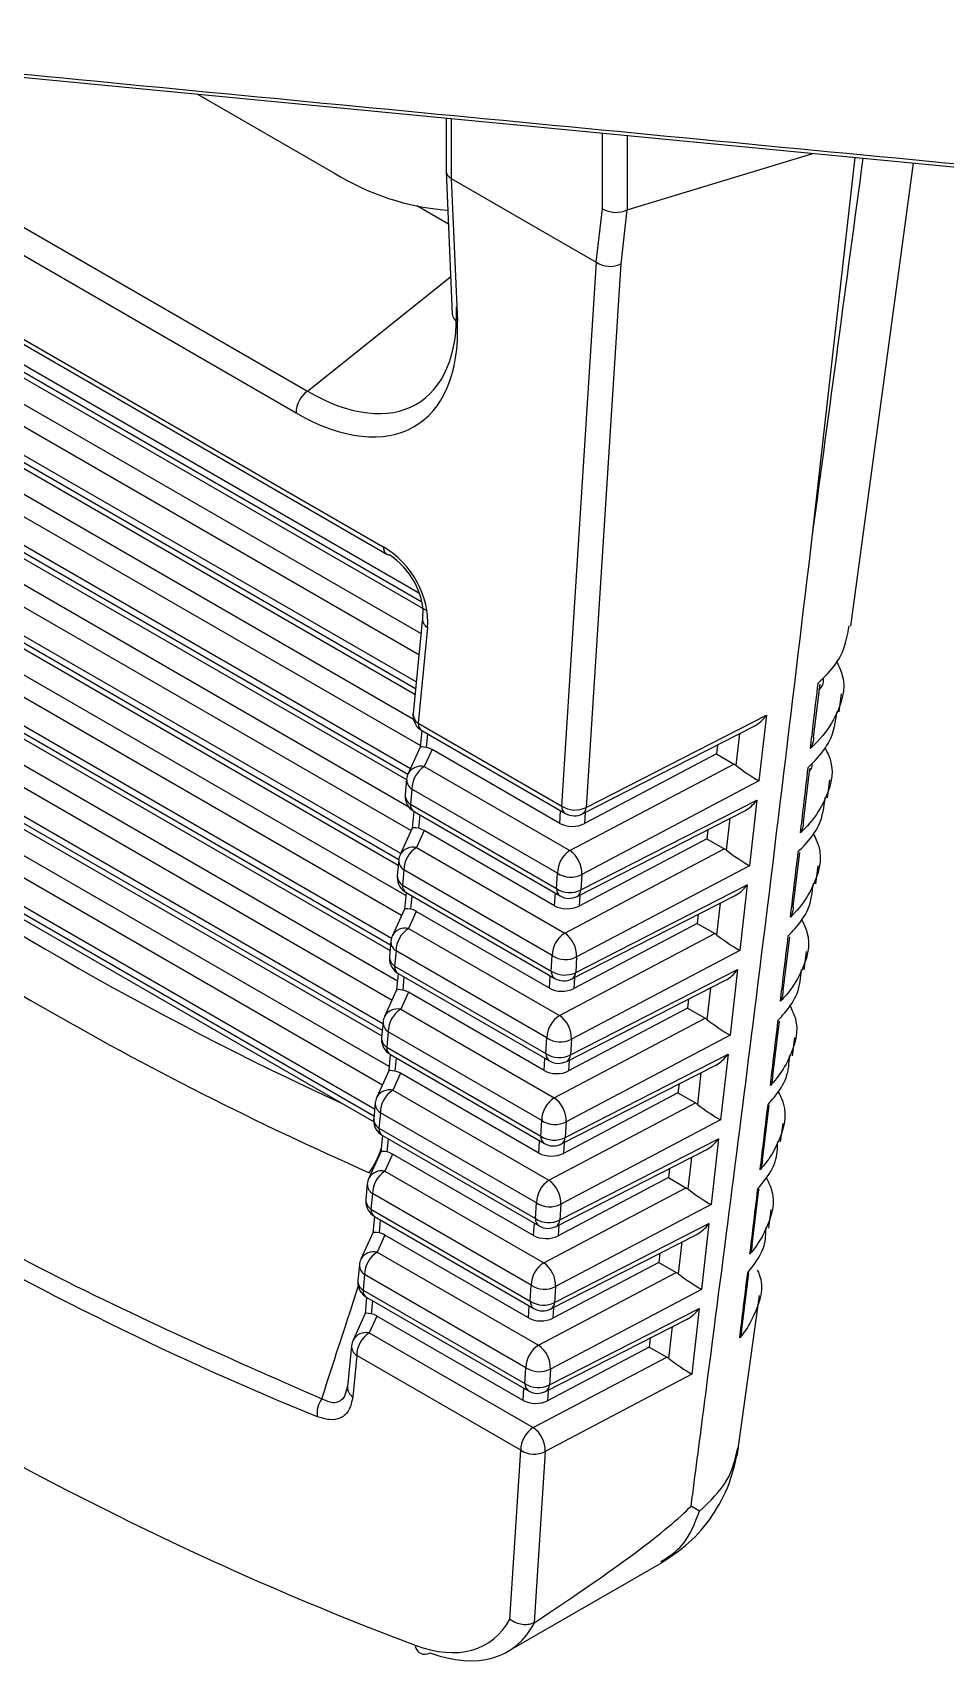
# Model space of a CAD drawing. Extents: x 17.3 to 113.1, y 4.8 to 84.5.
# Drawn here: x 80.993 to 81.504, y 61.921 to 62.84 of the extents above; entities that cross this region are included whole.
import ezdxf

# ---------------------------------------------------------------- set-up
doc = ezdxf.new("R2010")
doc.units = 0
doc.header["$MEASUREMENT"] = 0
doc.layers.add('OBJECT', color=7, linetype='CONTINUOUS')

msp = doc.modelspace()

# ---------------------------------------------------------------- linework, layer by layer
at = {"layer": 'OBJECT'}
for p, q in [((80.74459, 62.83828), (81.60617, 62.75517)), ((81.14017, 62.62655), (80.77919, 62.83494)), ((80.81248, 62.83173), (81.14662, 62.63884)), ((80.71591, 62.82172), (81.19114, 62.54738)), ((80.71848, 62.82321), (81.18908, 62.55153)), ((81.08501, 62.80544), (81.16145, 62.76131)), ((81.20944, 62.52528), (80.74905, 62.79106)), ((81.22433, 62.792), (81.22433, 62.7622)), ((81.22726, 62.79172), (81.22726, 62.75804)), ((80.74946, 62.78695), (81.21073, 62.52067)), ((80.75377, 62.78108), (81.21363, 62.51561)), ((81.31196, 62.74113), (81.31196, 62.78355)), ((81.32591, 62.7822), (81.32591, 62.74051)), ((81.32591, 62.74051), (81.43006, 62.77215)), ((81.42984, 62.55848), (81.45379, 62.76987)), ((81.45125, 62.50709), (81.48647, 62.76671)), ((81.22434, 62.76205), (81.22778, 62.6819)), ((81.22726, 62.75804), (81.30856, 62.71111)), ((81.22726, 62.75804), (81.22726, 62.75804)), ((81.22726, 62.75804), (81.23071, 62.67783)), ((80.76695, 62.74636), (81.20903, 62.49115)), ((81.20753, 62.47576), (80.75443, 62.73733)), ((81.21017, 62.50292), (80.80595, 62.73627)), ((81.22561, 62.7325), (81.20798, 62.74267)), ((81.30856, 62.71111), (81.31196, 62.74113)), ((81.32572, 62.74043), (81.32229, 62.71014)), ((80.75484, 62.73322), (81.20717, 62.4721)), ((80.75916, 62.72735), (81.20686, 62.46889)), ((81.28918, 62.40612), (81.3086, 62.71108)), ((81.32229, 62.71014), (81.30288, 62.40537)), ((81.14662, 62.63884), (81.22688, 62.70294)), ((80.77233, 62.69262), (81.20989, 62.44003)), ((81.2043, 62.427), (80.75982, 62.68359)), ((81.20606, 62.45467), (80.81133, 62.68253)), ((80.76023, 62.67949), (81.20291, 62.42393)), ((80.76454, 62.67361), (81.2022, 62.42096)), ((80.77772, 62.63889), (81.20477, 62.39236)), ((81.19891, 62.37948), (80.7652, 62.62986)), ((80.76561, 62.62575), (81.19786, 62.37622)), ((81.20341, 62.40557), (80.81672, 62.6288)), ((80.76992, 62.61988), (81.19754, 62.37302)), ((80.7831, 62.58516), (81.19938, 62.34484)), ((81.19366, 62.33189), (80.77058, 62.57613)), ((80.77099, 62.57202), (81.19319, 62.32829)), ((81.20171, 62.35592), (80.8221, 62.57507)), ((80.7753, 62.56615), (81.19288, 62.32509)), ((80.78848, 62.53143), (81.194, 62.29732)), ((81.18889, 62.28402), (80.77596, 62.52239)), ((80.77638, 62.51829), (81.18853, 62.28036)), ((81.19705, 62.30799), (80.82748, 62.52134)), ((80.78069, 62.51242), (81.18822, 62.27715)), ((81.21102, 62.51167), (81.20581, 62.45805)), ((81.21391, 62.5062), (81.2087, 62.45258)), ((80.79386, 62.47769), (81.18862, 62.24981)), ((81.43039, 62.44473), (81.43401, 62.47451)), ((81.44471, 62.45887), (81.44609, 62.46905)), ((81.18423, 62.23608), (80.78135, 62.46866)), ((80.78176, 62.46455), (81.18387, 62.23242)), ((81.19239, 62.26005), (80.83286, 62.4676)), ((80.78607, 62.45868), (81.18371, 62.22913)), ((81.2087, 62.45258), (81.28918, 62.40612)), ((81.30079, 62.40172), (81.39715, 62.45095)), ((81.30288, 62.40537), (81.40397, 62.45702)), ((81.40397, 62.45702), (81.39979, 62.42017)), ((81.21071, 62.44845), (81.2098, 62.4391)), ((81.21076, 62.44842), (81.29124, 62.40196)), ((81.21395, 62.44658), (81.21321, 62.43902)), ((81.38693, 62.42882), (81.38896, 62.44677)), ((81.20981, 62.43912), (81.20307, 62.42429)), ((81.21643, 62.43779), (81.21211, 62.42829)), ((81.28812, 62.39641), (81.21643, 62.43779)), ((81.3759, 62.43532), (81.30185, 62.39624)), ((81.37647, 62.44038), (81.3759, 62.43532)), ((81.3759, 62.43532), (81.38571, 62.42965)), ((81.21211, 62.42829), (81.29378, 62.38113)), ((81.29378, 62.38113), (81.38571, 62.42965)), ((81.4247, 62.39726), (81.42836, 62.42723)), ((81.20222, 62.42112), (81.20139, 62.41263)), ((81.20511, 62.41565), (81.20428, 62.40715)), ((81.28678, 62.3685), (81.20511, 62.41565)), ((81.39979, 62.42017), (81.30048, 62.36775)), ((81.43817, 62.41064), (81.43955, 62.42086)), ((81.20428, 62.40715), (81.28623, 62.35984)), ((81.29993, 62.3591), (81.39859, 62.4095)), ((81.39859, 62.4095), (81.39441, 62.37265)), ((81.20629, 62.40303), (81.20539, 62.39372)), ((81.20634, 62.403), (81.28829, 62.35569)), ((81.20953, 62.40116), (81.2088, 62.39364)), ((81.28812, 62.39641), (81.28857, 62.40351)), ((81.29784, 62.35544), (81.39177, 62.40343)), ((81.30225, 62.40246), (81.30185, 62.39624)), ((81.38155, 62.38131), (81.38358, 62.39925)), ((81.20539, 62.39374), (81.19865, 62.37891)), ((81.21202, 62.39241), (81.2077, 62.3829)), ((81.28517, 62.35018), (81.21202, 62.39241)), ((81.37051, 62.3878), (81.29891, 62.35001)), ((81.37109, 62.39286), (81.37051, 62.3878)), ((81.37051, 62.3878), (81.38032, 62.38214)), ((81.2077, 62.3829), (81.29084, 62.3349)), ((81.29084, 62.3349), (81.38032, 62.38214)), ((81.41899, 62.34982), (81.4227, 62.37998)), ((81.1978, 62.37574), (81.19697, 62.3672)), ((81.2007, 62.37027), (81.19987, 62.36173)), ((81.28384, 62.32227), (81.2007, 62.37027)), ((81.28623, 62.35984), (81.28678, 62.3685)), ((81.39441, 62.37265), (81.29754, 62.32152)), ((81.30048, 62.36775), (81.29993, 62.3591)), ((81.43163, 62.36242), (81.43302, 62.37267)), ((81.19987, 62.36173), (81.28329, 62.31357)), ((81.29699, 62.31282), (81.3932, 62.36198)), ((81.3932, 62.36198), (81.38903, 62.32513)), ((81.20187, 62.3576), (81.20097, 62.34834)), ((81.20193, 62.35757), (81.28535, 62.30942)), ((81.20512, 62.35573), (81.20439, 62.34825)), ((81.28517, 62.35018), (81.28562, 62.35723)), ((81.2949, 62.30917), (81.38638, 62.35591)), ((81.2993, 62.35619), (81.29891, 62.35001)), ((81.37617, 62.33379), (81.3782, 62.35173)), ((81.20098, 62.34835), (81.19424, 62.33353)), ((81.2076, 62.34703), (81.20328, 62.33752)), ((81.28223, 62.30395), (81.2076, 62.34703)), ((81.36513, 62.34028), (81.29596, 62.30377)), ((81.3657, 62.34535), (81.36513, 62.34028)), ((81.36513, 62.34028), (81.37494, 62.33462)), ((81.20328, 62.33752), (81.2879, 62.28867)), ((81.2879, 62.28867), (81.37494, 62.33462)), ((81.41326, 62.30239), (81.417, 62.33274)), ((81.19339, 62.33036), (81.19256, 62.32178)), ((81.19628, 62.32488), (81.19545, 62.3163)), ((81.2809, 62.27604), (81.19628, 62.32488)), ((81.28329, 62.31357), (81.28384, 62.32227)), ((81.38903, 62.32513), (81.2946, 62.27529)), ((81.42508, 62.3142), (81.42648, 62.32448)), ((81.19545, 62.3163), (81.28034, 62.2673)), ((81.29404, 62.26655), (81.38782, 62.31446)), ((81.29754, 62.32152), (81.29699, 62.31282)), ((81.38782, 62.31446), (81.38365, 62.27762)), ((81.19746, 62.31218), (81.19656, 62.30295)), ((81.19751, 62.31215), (81.2824, 62.26314)), ((81.2007, 62.31031), (81.19998, 62.30287)), ((81.28223, 62.30395), (81.28267, 62.31096)), ((81.29195, 62.2629), (81.381, 62.3084)), ((81.29636, 62.30992), (81.29596, 62.30377)), ((81.37078, 62.28627), (81.37282, 62.30421)), ((81.19657, 62.30297), (81.18983, 62.28814)), ((81.20319, 62.30164), (81.19887, 62.29213)), ((81.27928, 62.25771), (81.20319, 62.30164)), ((81.36032, 62.29783), (81.35975, 62.29276)), ((81.19887, 62.29213), (81.28495, 62.24244)), ((81.28495, 62.24244), (81.36956, 62.2871)), ((81.35975, 62.29276), (81.29302, 62.25754)), ((81.35975, 62.29276), (81.36956, 62.2871)), ((81.40749, 62.25497), (81.41129, 62.28551)), ((81.18898, 62.28497), (81.18814, 62.27635)), ((81.19187, 62.2795), (81.19103, 62.27088)), ((81.27795, 62.22981), (81.19187, 62.2795)), ((81.28034, 62.2673), (81.2809, 62.27604)), ((81.38365, 62.27762), (81.29165, 62.22906)), ((81.41854, 62.26598), (81.41994, 62.27628)), ((81.19103, 62.27088), (81.27739, 62.22102)), ((81.19304, 62.26675), (81.19215, 62.25757)), ((81.29109, 62.22028), (81.38244, 62.26694)), ((81.2946, 62.27529), (81.29404, 62.26655)), ((81.38244, 62.26694), (81.37826, 62.2301)), ((81.19216, 62.25759), (81.18542, 62.24276)), ((81.19309, 62.26672), (81.27945, 62.21687)), ((81.19628, 62.26488), (81.19556, 62.25749)), ((81.27928, 62.25771), (81.27973, 62.26468)), ((81.289, 62.21662), (81.37562, 62.26088)), ((81.29341, 62.26364), (81.29302, 62.25754)), ((81.19878, 62.25626), (81.19446, 62.24675)), ((81.27634, 62.21148), (81.19878, 62.25626)), ((81.35494, 62.25031), (81.35436, 62.24525)), ((81.3654, 62.23875), (81.36743, 62.2567)), ((81.18457, 62.23959), (81.18372, 62.23093)), ((81.19446, 62.24675), (81.28201, 62.19621)), ((81.28201, 62.19621), (81.36417, 62.23958)), ((81.35436, 62.24525), (81.29008, 62.21131)), ((81.35436, 62.24525), (81.36417, 62.23958)), ((81.18746, 62.23412), (81.18662, 62.22545)), ((81.27501, 62.18357), (81.18746, 62.23412)), ((81.37826, 62.2301), (81.28871, 62.18283)), ((81.4017, 62.20757), (81.40554, 62.23831)), ((81.18662, 62.22545), (81.27444, 62.17475)), ((81.18862, 62.22133), (81.18774, 62.21219)), ((81.18868, 62.2213), (81.27651, 62.17059)), ((81.27739, 62.22102), (81.27795, 62.22981)), ((81.29165, 62.22906), (81.29109, 62.22028)), ((81.41194, 62.21773), (81.41337, 62.22807)), ((81.18774, 62.2122), (81.181, 62.19738)), ((81.19187, 62.21946), (81.19115, 62.2121)), ((81.27634, 62.21148), (81.27678, 62.21841)), ((81.28606, 62.17035), (81.37024, 62.21336)), ((81.28814, 62.174), (81.37705, 62.21943)), ((81.29046, 62.21737), (81.29008, 62.21131)), ((81.37705, 62.21943), (81.37288, 62.18258)), ((81.19437, 62.21087), (81.19004, 62.20137)), ((81.27339, 62.16525), (81.19437, 62.21087)), ((81.34955, 62.20279), (81.34898, 62.19773)), ((81.36002, 62.19123), (81.36205, 62.20918)), ((81.18015, 62.19421), (81.17931, 62.1855)), ((81.19004, 62.20137), (81.27906, 62.14998)), ((81.34898, 62.19773), (81.28713, 62.16508)), ((81.34898, 62.19773), (81.35879, 62.19206)), ((81.18305, 62.18873), (81.1822, 62.18003)), ((81.27206, 62.13734), (81.18305, 62.18873)), ((81.27906, 62.14998), (81.35879, 62.19206)), ((81.39588, 62.16018), (81.39977, 62.19112)), ((81.1822, 62.18003), (81.2715, 62.12848)), ((81.18421, 62.1759), (81.18332, 62.1668)), ((81.18426, 62.17587), (81.27356, 62.12432)), ((81.27444, 62.17475), (81.27501, 62.18357)), ((81.37288, 62.18258), (81.28576, 62.1366)), ((81.28871, 62.18283), (81.28814, 62.174)), ((81.40526, 62.16944), (81.4067, 62.1798)), ((81.18333, 62.16682), (81.17659, 62.15199)), ((81.18745, 62.17403), (81.18674, 62.16672)), ((81.27339, 62.16525), (81.27383, 62.17214)), ((81.28311, 62.12408), (81.36485, 62.16584)), ((81.2852, 62.12773), (81.37167, 62.17191)), ((81.28751, 62.1711), (81.28713, 62.16508)), ((81.37167, 62.17191), (81.3675, 62.13506)), ((81.18995, 62.16549), (81.18563, 62.15598)), ((81.27045, 62.11902), (81.18995, 62.16549)), ((81.35463, 62.14371), (81.35667, 62.16166)), ((81.17574, 62.14882), (81.17489, 62.14008)), ((81.18563, 62.15598), (81.27612, 62.10375)), ((81.3436, 62.15021), (81.28419, 62.11885)), ((81.34417, 62.15527), (81.3436, 62.15021)), ((81.3436, 62.15021), (81.35341, 62.14455)), ((81.17863, 62.14335), (81.17778, 62.1346)), ((81.26912, 62.09111), (81.17863, 62.14335)), ((81.27612, 62.10375), (81.35341, 62.14455)), ((81.39022, 62.11253), (81.3941, 62.14395)), ((81.17778, 62.1346), (81.26855, 62.0822)), ((81.17979, 62.13048), (81.17891, 62.12142)), ((81.17984, 62.13045), (81.27061, 62.07805)), ((81.2715, 62.12848), (81.27206, 62.13734)), ((81.3675, 62.13506), (81.28282, 62.09037)), ((81.28576, 62.1366), (81.2852, 62.12773)), ((81.38755, 62.04143), (81.40002, 62.13153)), ((81.17892, 62.12144), (81.17218, 62.10661)), ((81.18554, 62.12011), (81.18122, 62.1106)), ((81.18303, 62.12861), (81.18233, 62.12133)), ((81.26751, 62.07279), (81.18554, 62.12011)), ((81.27045, 62.11902), (81.27089, 62.12586)), ((81.28225, 62.08145), (81.36629, 62.12439)), ((81.28457, 62.12482), (81.28419, 62.11885)), ((81.36629, 62.12439), (81.36211, 62.08754)), ((81.18122, 62.1106), (81.27317, 62.05752)), ((81.28016, 62.0778), (81.35947, 62.11832)), ((81.34925, 62.0962), (81.35128, 62.11414)), ((81.17133, 62.10344), (81.16908, 62.0803)), ((81.33821, 62.10269), (81.28124, 62.07262)), ((81.33879, 62.10776), (81.33821, 62.10269)), ((81.33821, 62.10269), (81.34803, 62.09703)), ((81.17422, 62.09796), (81.17197, 62.07482)), ((81.26617, 62.04488), (81.17422, 62.09796)), ((81.27317, 62.05752), (81.34803, 62.09703)), ((81.26855, 62.0822), (81.26912, 62.09111)), ((81.36211, 62.08754), (81.27987, 62.04413)), ((81.28282, 62.09037), (81.28225, 62.08145)), ((81.16846, 62.07822), (81.16889, 62.07978)), ((81.26751, 62.07279), (81.26794, 62.07959)), ((81.28162, 62.07855), (81.28124, 62.07262)), ((81.26014, 61.95015), (81.26617, 62.04488)), ((81.27987, 62.04413), (81.27376, 61.94814)), ((81.36651, 62.01073), (81.36174, 62.01354)), ((81.25881, 61.9319), (81.34548, 61.98193)), ((81.27376, 61.94814), (81.27403, 61.9483))]:
    msp.add_line(p, q, dxfattribs=at)
at = {"layer": 'OBJECT', "flags": 128}
msp.add_lwpolyline([(81.21136, 62.51303), (81.21109, 62.51216), (81.21102, 62.51167)], dxfattribs=at)
at = {"layer": 'OBJECT'}
for centre, radius, start, end in [((81.23599, 62.88015), 0.14028, 237.90519, 265.61833), ((81.23278, 62.68241), 0.00503, 185.75143, 245.64121), ((81.15555, 62.62632), 0.01538, 125.50081, 179.13718), ((81.19391, 62.55134), 0.00483, 177.73506, 235.05553), ((81.19289, 62.55045), 0.00353, 240.33154, 265.38507), ((81.21735, 62.51151), 0.00633, 178.59014, 237.10114), ((81.21576, 62.45708), 0.01, 174.44667, 180), ((81.21576, 62.45708), 0.01, 180, 240.00269), ((81.21214, 62.4579), 0.00634, 178.59629, 237.09084), ((81.2135, 62.45237), 0.0048, 177.5305, 235.26535), ((81.21217, 62.42016), 0.01, 155.55368, 174.44667), ((81.21029, 62.42016), 0.00832, 77.39604, 150.23774), ((81.22036, 62.41546), 0.01525, 122.7507, 179.28382), ((81.95132, 63.95316), 1.88513, 234.63703, 245.36835), ((81.20855, 62.42097), 0.00634, 178.59084, 237.09408), ((81.951, 63.94705), 1.90866, 233.78912, 246.21626), ((81.21134, 62.41166), 0.01, 174.44667, 180), ((81.21134, 62.41166), 0.01, 180, 240.00269), ((81.20772, 62.41247), 0.00634, 178.59197, 237.09296), ((81.20908, 62.40695), 0.0048, 177.53269, 235.26611), ((81.29667, 62.41749), 0.01361, 236.62328, 297.13713), ((81.29398, 62.40591), 0.0048, 177.5305, 235.26535), ((81.29847, 62.40547), 0.00441, 301.75261, 358.69742), ((81.29624, 62.41062), 0.01, 240.00269, 297.06329), ((81.20776, 62.37477), 0.01, 155.55368, 174.44667), ((81.20588, 62.37478), 0.00832, 77.3863, 150.24747), ((81.21594, 62.37008), 0.01525, 122.74769, 179.28499), ((81.30203, 62.36831), 0.01525, 122.7507, 179.28382), ((81.28456, 62.36815), 0.01593, 358.57368, 54.61708), ((81.20414, 62.37558), 0.00633, 178.5847, 237.10436), ((81.29427, 62.37986), 0.01361, 236.61865, 297.14231), ((81.20693, 62.36623), 0.01, 174.44667, 180), ((81.20693, 62.36623), 0.01, 180, 240.00269), ((81.20331, 62.36705), 0.00633, 178.58831, 237.10297), ((81.20466, 62.36152), 0.0048, 177.53231, 235.25828), ((81.29372, 62.37121), 0.01361, 236.62187, 297.14308), ((81.29103, 62.35964), 0.0048, 177.53269, 235.26611), ((81.29552, 62.3592), 0.00441, 301.76403, 358.69249), ((81.29329, 62.36435), 0.01, 240.00269, 297.06329), ((81.20334, 62.32939), 0.01, 155.55368, 174.44667), ((81.20147, 62.3294), 0.00832, 77.39643, 150.23734), ((81.21153, 62.32469), 0.01525, 122.7507, 179.28382), ((81.29909, 62.32208), 0.01525, 122.74769, 179.28499), ((81.28162, 62.32192), 0.01593, 358.57358, 54.61883), ((81.19973, 62.3302), 0.00634, 178.5925, 237.09242), ((81.29133, 62.33363), 0.01361, 236.61865, 297.14231), ((81.20251, 62.32081), 0.01, 174.44667, 180), ((81.20251, 62.32081), 0.01, 180, 240.00269), ((81.19889, 62.32162), 0.00634, 178.59309, 237.09405), ((81.20025, 62.31609), 0.0048, 177.52526, 235.27059), ((81.28809, 62.31336), 0.0048, 177.53231, 235.25828), ((81.29078, 62.32494), 0.01361, 236.61745, 297.14296), ((81.29257, 62.31292), 0.00441, 301.76775, 358.68795), ((81.29035, 62.31808), 0.01, 240.00269, 297.06329), ((81.19893, 62.28401), 0.01, 155.55368, 174.44667), ((81.19705, 62.28401), 0.00832, 77.39604, 150.23774), ((81.20712, 62.27931), 0.01525, 122.7507, 179.28382), ((81.29615, 62.27585), 0.01525, 122.7507, 179.28382), ((81.27867, 62.27569), 0.01593, 358.57464, 54.61776), ((81.19809, 62.27538), 0.01, 174.44667, 180), ((81.19447, 62.2762), 0.00634, 178.59611, 237.09103), ((81.19531, 62.28482), 0.00634, 178.59084, 237.09408), ((81.28838, 62.2874), 0.01361, 236.62187, 297.14308), ((81.19809, 62.27538), 0.01, 180, 240.00269), ((81.19583, 62.27067), 0.0048, 177.53493, 235.26092), ((81.28514, 62.26709), 0.0048, 177.52526, 235.27059), ((81.28783, 62.27866), 0.01361, 236.61745, 297.14296), ((81.2874, 62.2718), 0.01, 240.00269, 297.06329), ((81.28963, 62.26665), 0.00441, 301.76965, 358.68605), ((81.1909, 62.23943), 0.00633, 178.58245, 237.10913), ((81.19452, 62.23862), 0.01, 155.55368, 174.44667), ((81.19264, 62.23863), 0.00832, 77.39295, 150.24054), ((81.20271, 62.23392), 0.01525, 122.74784, 179.28533), ((81.2932, 62.22961), 0.01525, 122.7507, 179.28382), ((81.27573, 62.22945), 0.01593, 358.57566, 54.61498), ((81.19368, 62.22996), 0.01, 174.44667, 180), ((81.19006, 62.23077), 0.00634, 178.59558, 237.09156), ((81.19368, 62.22996), 0.01, 180, 240.00269), ((81.19141, 62.22524), 0.0048, 177.5305, 235.26535), ((81.28488, 62.23239), 0.01361, 236.62385, 297.13711), ((81.28219, 62.22082), 0.0048, 177.53493, 235.26092), ((81.28544, 62.24117), 0.01361, 236.61849, 297.14258), ((81.14412, 62.22722), 0.04577, 324.25438, 343.05492), ((81.28445, 62.22553), 0.01, 240.00269, 297.06329), ((81.28668, 62.22038), 0.00441, 301.76943, 358.68463), ((81.19011, 62.19324), 0.01, 155.55368, 174.44667), ((81.18649, 62.19405), 0.00634, 178.592, 237.09514), ((81.18823, 62.19324), 0.00832, 77.39643, 150.23734), ((81.1983, 62.18854), 0.01525, 122.75009, 179.28492), ((81.29026, 62.18338), 0.01525, 122.74784, 179.28533), ((81.27278, 62.18322), 0.01593, 358.57345, 54.61883), ((81.18926, 62.18453), 0.01, 174.44667, 180), ((81.18926, 62.18453), 0.01, 180, 240.00269), ((81.18564, 62.18534), 0.00633, 178.58813, 237.10315), ((81.187, 62.17982), 0.0048, 177.5345, 235.25904), ((81.2825, 62.19494), 0.01361, 236.61408, 297.14644), ((81.28193, 62.18612), 0.01361, 236.62067, 297.14373), ((81.27924, 62.17454), 0.0048, 177.5305, 235.26535), ((81.28151, 62.17926), 0.01, 240.00269, 297.06329), ((81.28373, 62.1741), 0.00441, 301.75977, 358.69593), ((81.18569, 62.14786), 0.01, 155.55368, 174.44667), ((81.18207, 62.14867), 0.00634, 178.59034, 237.0968), ((81.18382, 62.14786), 0.00832, 77.39915, 150.23462), ((81.19388, 62.14316), 0.01525, 122.75009, 179.28492), ((81.28731, 62.13715), 0.01525, 122.75009, 179.28492), ((81.26984, 62.13699), 0.01593, 358.57295, 54.61768), ((81.18484, 62.13911), 0.01, 174.44667, 180), ((81.18484, 62.13911), 0.01, 180, 240.00269), ((81.18122, 62.13992), 0.00634, 178.59445, 237.09269), ((81.18258, 62.13439), 0.0048, 177.52762, 235.26823), ((81.27955, 62.14871), 0.01361, 236.6232, 297.13732), ((81.2763, 62.12827), 0.0048, 177.5345, 235.25904), ((81.27899, 62.13984), 0.01361, 236.61785, 297.14322), ((81.27856, 62.13298), 0.01, 240.00269, 297.06329), ((81.28078, 62.12783), 0.00441, 301.77115, 358.68537), ((81.1794, 62.10248), 0.00832, 77.3932, 150.2403), ((81.18947, 62.09777), 0.01525, 122.74782, 179.28719), ((81.17742, 62.10316), 0.0061, 177.35361, 238.33353), ((81.18128, 62.10247), 0.01, 155.55368, 174.44667), ((81.28437, 62.09092), 0.01525, 122.75009, 179.28492), ((81.26689, 62.09076), 0.01593, 358.57566, 54.61498), ((81.27661, 62.10248), 0.01361, 236.61741, 297.14312), ((81.17517, 62.08001), 0.0061, 177.3542, 238.33294), ((81.27604, 62.09357), 0.01361, 236.61729, 297.14323), ((81.27335, 62.08199), 0.0048, 177.52762, 235.26823), ((81.27561, 62.08671), 0.01, 240.00269, 297.06329), ((81.27784, 62.08156), 0.00441, 301.76782, 358.68869), ((81.16582, 62.06554), 0.01388, 143.83023, 187.53383), ((81.28142, 62.04469), 0.01525, 122.74782, 179.28719), ((81.26395, 62.04453), 0.01593, 358.57345, 54.61883), ((81.27366, 62.05625), 0.01361, 236.62078, 297.14374), ((81.21238, 61.93584), 0.00543, 183.41617, 302.44579)]:
    msp.add_arc(centre, radius, start, end, dxfattribs=at)
for centre, major_axis, ratio, start_param, end_param in [((80.34537, 65.01752), (1.75663, 14.63831), 0.094069, 4.554901, 4.5695), ((81.23433, 62.76234), (0.01, 0.00021), 0.593676, 3.128848, 3.914246), ((81.31903, 62.74521), (0.00999, -0.00056), 0.611383, 3.961496, 5.479933), ((81.31903, 62.67812), (0.00722, 0.06242), 0.110772, 0.048143, 0.074323), ((81.29919, 62.57004), (0.00919, 0.14113), 0.052174, 6.251081, 6.257435), ((81.31565, 62.71539), (0.00996, -0.00088), 0.657558, 3.986179, 5.498261), ((81.14191, 62.73846), (-0.06697, 0.1062), 0.54181, 2.333958, 3.897158), ((81.13485, 62.73396), (-0.07317, 0.11405), 0.544414, 2.329954, 3.893154), ((81.18047, 62.51966), (-0.02309, 0.03272), 0.746254, 3.855075, 5.266601), ((81.18753, 62.52417), (-0.01719, 0.02466), 0.671525, 3.853258, 5.264784), ((81.39733, 62.46227), (0.00803, 0.01159), 0.599529, 3.981932, 4.674099), ((81.21959, 62.43648), (0.00979, -0.00262), 0.107022, 2.308348, 3.159397), ((81.21662, 62.42995), (-0.0068, 0.00838), 0.543452, 5.326071, 5.732332), ((81.3857, 62.42149), (-0.00501, 0.00866), 0.577652, 5.322321, 5.496221), ((81.39316, 62.42542), (0.00933, -0.00637), 0.079382, 4.037928, 5.556365), ((81.39195, 62.41475), (0.00803, 0.01159), 0.599529, 3.981932, 4.674099), ((81.29516, 62.40059), (0.01001, 0.00002), 0.585374, 3.931484, 5.443566), ((81.21518, 62.3911), (0.00979, -0.00262), 0.107022, 2.308348, 3.159397), ((81.21221, 62.38457), (-0.0068, 0.00838), 0.543452, 5.326071, 5.732332), ((81.38032, 62.37397), (-0.00501, 0.00866), 0.577652, 5.322321, 5.496221), ((81.38777, 62.37791), (0.00933, -0.00637), 0.079382, 4.037928, 5.556365), ((81.38656, 62.36723), (0.00803, 0.01159), 0.599529, 3.981932, 4.674099), ((81.29221, 62.35436), (0.01001, 0.00002), 0.585374, 3.931484, 5.443566), ((81.21076, 62.34571), (0.00979, -0.00262), 0.107022, 2.308348, 3.159397), ((81.2078, 62.33918), (-0.0068, 0.00838), 0.543452, 5.326071, 5.732332), ((80.83592, 63.90483), (-1.16551, 1.8319), 0.546187, 2.178452, 2.487481), ((81.37494, 62.32645), (-0.00501, 0.00866), 0.577652, 5.322321, 5.496221), ((81.38239, 62.33039), (0.00933, -0.00637), 0.079382, 4.037928, 5.556365), ((81.38118, 62.31972), (0.00803, 0.01159), 0.599529, 3.981932, 4.674099), ((81.28927, 62.30812), (0.01001, 0.00002), 0.585374, 3.931484, 5.443566), ((81.20635, 62.30033), (0.00979, -0.00262), 0.107022, 2.308348, 3.159397), ((81.20338, 62.2938), (-0.0068, 0.00838), 0.543452, 5.326071, 5.732332), ((81.36955, 62.27894), (-0.00501, 0.00866), 0.577652, 5.322321, 5.496221), ((81.37701, 62.28287), (0.00933, -0.00637), 0.079382, 4.037928, 5.556365), ((81.3758, 62.2722), (0.00803, 0.01159), 0.599529, 3.981932, 4.674099), ((80.83839, 63.85223), (-1.2039, 1.89073), 0.546175, 2.150782, 2.514291), ((81.20194, 62.25495), (0.00979, -0.00262), 0.107022, 2.308348, 3.159397), ((81.28632, 62.26189), (0.01001, 0.00002), 0.585374, 3.931484, 5.443566), ((81.19897, 62.24842), (-0.0068, 0.00838), 0.543452, 5.326071, 5.732332), ((81.36417, 62.23142), (-0.00501, 0.00866), 0.577652, 5.322321, 5.496221), ((81.37162, 62.23535), (0.00933, -0.00637), 0.079382, 4.037928, 5.556365), ((81.19753, 62.20956), (0.00979, -0.00262), 0.107022, 2.308348, 3.159397), ((81.19456, 62.20303), (-0.0068, 0.00838), 0.543452, 5.326071, 5.732332), ((81.37041, 62.22468), (0.00803, 0.01159), 0.599529, 3.981932, 4.674099), ((81.28338, 62.21566), (0.01001, 0.00002), 0.585374, 3.931484, 5.443566), ((81.35879, 62.1839), (-0.00501, 0.00866), 0.577652, 5.322321, 5.496221), ((81.36624, 62.18783), (0.00933, -0.00637), 0.079382, 4.037928, 5.556365), ((81.19311, 62.16418), (0.00979, -0.00262), 0.107022, 2.308348, 3.159397), ((81.19015, 62.15765), (-0.0068, 0.00838), 0.543452, 5.326071, 5.732332), ((81.36503, 62.17716), (0.00803, 0.01159), 0.599529, 3.981932, 4.674099), ((81.28044, 62.16943), (0.01001, 0.00002), 0.585374, 3.931484, 5.443566), ((81.35341, 62.13638), (-0.00501, 0.00866), 0.577652, 5.322321, 5.496221), ((81.36086, 62.14032), (0.00933, -0.00637), 0.079382, 4.037928, 5.556365), ((81.1887, 62.1188), (0.00979, -0.00262), 0.107022, 2.308348, 3.159397), ((81.18573, 62.11227), (-0.0068, 0.00838), 0.543452, 5.326071, 5.732332), ((81.35965, 62.12964), (0.00803, 0.01159), 0.599529, 3.981932, 4.674099), ((81.27749, 62.1232), (0.01001, 0.00002), 0.585374, 3.931484, 5.443566), ((81.34802, 62.08886), (-0.00501, 0.00866), 0.577652, 5.322321, 5.496221), ((81.35547, 62.0928), (0.00933, -0.00637), 0.079382, 4.037928, 5.556365), ((81.27455, 62.07697), (0.01001, 0.00002), 0.585374, 3.931484, 5.443566), ((79.66611, 61.15102), (1.70298, 0.87624), 0.039926, 5.926325, 6.167439), ((81.18885, 62.02964), (-0.05912, 0.09285), 0.546175, 2.514291, 3.435824), ((81.19591, 62.03415), (-0.06414, 0.1015), 0.548826, 2.516074, 3.452695)]:
    msp.add_ellipse(centre, major_axis=major_axis, ratio=ratio, start_param=start_param, end_param=end_param, dxfattribs=at)
for points, knots in [([(80.74726, 62.83982), (80.8405, 62.83079), (81.12936, 62.80283), (81.41853, 62.77515), (81.61436, 62.75641)], [0, 0, 0, 0, 0.322807, 1, 1, 1, 1]), ([(81.36174, 62.01354), (81.36231, 62.01794), (81.36519, 62.03993), (81.37718, 62.13229), (81.40011, 62.30994), (81.41916, 62.4692), (81.42984, 62.55848)], [0, 0, 0, 0, 0.024147, 0.120738, 0.507103, 1, 1, 1, 1]), ([(81.43296, 62.47506), (81.43437, 62.47642), (81.43927, 62.48111), (81.44762, 62.49154), (81.4493, 62.50137), (81.4503, 62.50727)], [0, 0, 0, 0, 0.139624, 0.483888, 1, 1, 1, 1]), ([(81.44327, 62.48721), (81.44453, 62.4846), (81.44946, 62.47442), (81.44467, 62.45856), (81.43584, 62.44526), (81.43002, 62.43971), (81.42864, 62.43839)], [0, 0, 0, 0, 0.157243, 0.615238, 0.908977, 1, 1, 1, 1]), ([(81.42864, 62.43839), (81.42924, 62.44343), (81.43068, 62.45566), (81.43211, 62.46788), (81.43296, 62.47506)], [0, 0, 0, 0, 0.4125582, 1, 1, 1, 1]), ([(81.43362, 62.47134), (81.43474, 62.47283), (81.43635, 62.47495), (81.43599, 62.47724), (81.43588, 62.47793)], [0, 0, 0, 0, 0.697056, 1, 1, 1, 1]), ([(81.42739, 62.42777), (81.42875, 62.42912), (81.43351, 62.43383), (81.44139, 62.44399), (81.44279, 62.4535), (81.44361, 62.45907)], [0, 0, 0, 0, 0.141991, 0.497509, 1, 1, 1, 1]), ([(81.4304, 62.44473), (81.43038, 62.44415), (81.43033, 62.442), (81.4294, 62.43989), (81.42866, 62.43843), (81.42864, 62.43839)], [0, 0, 0, 0, 0.264639, 0.980407, 1, 1, 1, 1]), ([(81.4367, 62.43907), (81.43794, 62.43653), (81.4429, 62.42641), (81.43826, 62.41086), (81.42981, 62.39779), (81.42438, 62.39242), (81.42306, 62.39111)], [0, 0, 0, 0, 0.157016, 0.624358, 0.908556, 1, 1, 1, 1]), ([(81.42306, 62.39111), (81.42366, 62.39615), (81.4251, 62.40837), (81.42654, 62.42059), (81.42739, 62.42777)], [0, 0, 0, 0, 0.412522, 1, 1, 1, 1]), ([(81.42818, 62.4257), (81.42889, 62.42668), (81.42989, 62.42806), (81.42962, 62.42953), (81.42954, 62.42995)], [0, 0, 0, 0, 0.710242, 1, 1, 1, 1]), ([(81.4218, 62.3805), (81.4231, 62.38183), (81.42771, 62.38657), (81.43513, 62.39645), (81.43628, 62.40563), (81.43693, 62.41086)], [0, 0, 0, 0, 0.144549, 0.512195, 1, 1, 1, 1]), ([(81.42469, 62.39726), (81.42463, 62.39635), (81.4245, 62.39427), (81.42362, 62.39225), (81.42308, 62.39115), (81.42306, 62.39111)], [0, 0, 0, 0, 0.429897, 0.979761, 1, 1, 1, 1]), ([(81.43012, 62.39091), (81.43135, 62.38843), (81.43632, 62.37838), (81.43183, 62.36315), (81.42375, 62.35032), (81.41871, 62.34515), (81.41745, 62.34385)], [0, 0, 0, 0, 0.156477, 0.633956, 0.908051, 1, 1, 1, 1]), ([(81.41745, 62.34385), (81.41805, 62.34889), (81.4195, 62.3611), (81.42095, 62.37332), (81.4218, 62.3805)], [0, 0, 0, 0, 0.412498, 1, 1, 1, 1]), ([(81.41619, 62.33324), (81.41743, 62.33457), (81.42189, 62.33932), (81.42886, 62.34892), (81.42976, 62.35776), (81.43026, 62.36265)], [0, 0, 0, 0, 0.147321, 0.528082, 1, 1, 1, 1]), ([(81.41899, 62.34982), (81.41892, 62.34886), (81.41879, 62.34685), (81.41795, 62.3449), (81.41747, 62.34389), (81.41745, 62.34385)], [0, 0, 0, 0, 0.462971, 0.979045, 1, 1, 1, 1]), ([(80.68441, 62.34517), (80.68911, 62.34168), (80.7126, 62.32423), (80.79116, 62.26806), (80.87014, 62.21776), (80.94876, 62.17279), (81.02734, 62.12953), (81.10028, 62.09755), (81.15462, 62.07373)], [0, 0, 0, 0, 0.029967, 0.149857, 0.5, 0.529967, 0.649857, 1, 1, 1, 1]), ([(81.42354, 62.34271), (81.42474, 62.3403), (81.42972, 62.33034), (81.42537, 62.31544), (81.41767, 62.30285), (81.41302, 62.29789), (81.41182, 62.29661)], [0, 0, 0, 0, 0.155566, 0.644084, 0.90745, 1, 1, 1, 1]), ([(81.41182, 62.29661), (81.41242, 62.30164), (81.41388, 62.31385), (81.41533, 62.32606), (81.41619, 62.33324)], [0, 0, 0, 0, 0.412462, 1, 1, 1, 1]), ([(81.41055, 62.286), (81.41173, 62.28731), (81.41604, 62.29209), (81.42256, 62.3014), (81.42323, 62.30989), (81.42359, 62.31443)], [0, 0, 0, 0, 0.150338, 0.545336, 1, 1, 1, 1]), ([(81.41695, 62.29448), (81.41812, 62.29215), (81.42311, 62.28227), (81.4189, 62.26773), (81.41157, 62.25539), (81.40731, 62.25066), (81.40615, 62.24938)], [0, 0, 0, 0, 0.154211, 0.654793, 0.906738, 1, 1, 1, 1]), ([(81.41326, 62.30239), (81.41319, 62.30139), (81.41305, 62.29944), (81.41226, 62.29756), (81.41183, 62.29665), (81.41182, 62.29661)], [0, 0, 0, 0, 0.49883, 0.978347, 1, 1, 1, 1]), ([(81.40615, 62.24938), (81.40676, 62.25441), (81.40823, 62.26662), (81.40969, 62.27883), (81.41055, 62.286)], [0, 0, 0, 0, 0.412426, 1, 1, 1, 1]), ([(81.40488, 62.23878), (81.40601, 62.24008), (81.41016, 62.24488), (81.41625, 62.25388), (81.4167, 62.26202), (81.41694, 62.26621)], [0, 0, 0, 0, 0.153637, 0.564154, 1, 1, 1, 1]), ([(81.4075, 62.25497), (81.40743, 62.25394), (81.40729, 62.25205), (81.40654, 62.25024), (81.40617, 62.24942), (81.40615, 62.24938)], [0, 0, 0, 0, 0.537607, 0.977561, 1, 1, 1, 1]), ([(81.41036, 62.24621), (81.41149, 62.24397), (81.41648, 62.23419), (81.41241, 62.22002), (81.40544, 62.20794), (81.40156, 62.20344), (81.40046, 62.20217)], [0, 0, 0, 0, 0.152318, 0.666152, 0.905896, 1, 1, 1, 1]), ([(81.40046, 62.20217), (81.40107, 62.2072), (81.40254, 62.2194), (81.40401, 62.2316), (81.40488, 62.23878)], [0, 0, 0, 0, 0.412401, 1, 1, 1, 1]), ([(81.39918, 62.19157), (81.40025, 62.19287), (81.40424, 62.19768), (81.40991, 62.20636), (81.41017, 62.21413), (81.41029, 62.21795)], [0, 0, 0, 0, 0.157476, 0.585583, 1, 1, 1, 1]), ([(81.40172, 62.20757), (81.40164, 62.20649), (81.4015, 62.20468), (81.4008, 62.20293), (81.40048, 62.20221), (81.40046, 62.20217)], [0, 0, 0, 0, 0.579828, 0.976642, 1, 1, 1, 1]), ([(81.40376, 62.1979), (81.40486, 62.19576), (81.40983, 62.18609), (81.4059, 62.17231), (81.3993, 62.16049), (81.39578, 62.15624), (81.39474, 62.15498)], [0, 0, 0, 0, 0.149777, 0.678238, 0.904903, 1, 1, 1, 1]), ([(81.39474, 62.15498), (81.39535, 62.16001), (81.39683, 62.1722), (81.39831, 62.1844), (81.39918, 62.19157)], [0, 0, 0, 0, 0.412358, 1, 1, 1, 1]), ([(81.39918, 62.19157), (81.39919, 62.19157), (81.39936, 62.19147), (81.39981, 62.19122), (81.39974, 62.19117), (81.3997, 62.19113)], [0, 0, 0, 0, 0.023033, 0.336484, 1, 1, 1, 1]), ([(81.39345, 62.14439), (81.39447, 62.14567), (81.39829, 62.1505), (81.40355, 62.15883), (81.40362, 62.16621), (81.40365, 62.16964)], [0, 0, 0, 0, 0.162034, 0.610395, 1, 1, 1, 1]), ([(81.39591, 62.16018), (81.39582, 62.15906), (81.39569, 62.15732), (81.39502, 62.15564), (81.39476, 62.15502), (81.39474, 62.15498)], [0, 0, 0, 0, 0.625898, 0.975681, 1, 1, 1, 1]), ([(81.39884, 62.14588), (81.39924, 62.14507), (81.4033, 62.1367), (81.39928, 62.12459), (81.39313, 62.11305), (81.38997, 62.10906), (81.38899, 62.10781)], [0, 0, 0, 0, 0.064262, 0.661408, 0.894464, 1, 1, 1, 1]), ([(81.38899, 62.10781), (81.3896, 62.11284), (81.39109, 62.12503), (81.39258, 62.13722), (81.39345, 62.14439)], [0, 0, 0, 0, 0.412315, 1, 1, 1, 1]), ([(81.39345, 62.14439), (81.39346, 62.14438), (81.39359, 62.14431), (81.394, 62.14408), (81.39394, 62.14402), (81.3939, 62.14398)], [0, 0, 0, 0, 0.024651, 0.28144, 1, 1, 1, 1]), ([(81.15462, 62.07373), (81.15946, 62.0886), (81.16633, 62.10972), (81.17319, 62.13092), (81.17523, 62.13721)], [0, 0, 0, 0, 0.703625, 1, 1, 1, 1]), ([(81.39003, 62.11256), (81.38993, 62.11143), (81.38979, 62.10985), (81.3892, 62.10832), (81.389, 62.10785), (81.38899, 62.10781)], [0, 0, 0, 0, 0.692659, 0.973438, 1, 1, 1, 1]), ([(81.17197, 62.07482), (81.17145, 62.07218), (81.1704, 62.06688), (81.16554, 62.06253), (81.15918, 62.06142), (81.15434, 62.06299), (81.15207, 62.06372)], [0, 0, 0, 0, 0.261885, 0.524406, 0.776422, 1, 1, 1, 1]), ([(81.15462, 62.07373), (81.15673, 62.07277), (81.16049, 62.07105), (81.16501, 62.07226), (81.16766, 62.07478), (81.16828, 62.07743), (81.16846, 62.07822)], [0, 0, 0, 0, 0.346636, 0.615865, 0.885523, 1, 1, 1, 1]), ([(81.16894, 62.08055), (81.16892, 62.07979), (81.16888, 62.07857), (81.1687, 62.07829), (81.16864, 62.07818)], [0, 0, 0, 0, 0.617826, 1, 1, 1, 1]), ([(81.34524, 61.98179), (81.35046, 61.98527), (81.36123, 61.99244), (81.37409, 62.00771), (81.38398, 62.02582), (81.38679, 62.03935), (81.38821, 62.04614)], [0, 0, 0, 0, 0.234461, 0.483483, 0.741054, 1, 1, 1, 1]), ([(81.36651, 62.01073), (81.37228, 62.01619), (81.38347, 62.02678), (81.38649, 62.0399), (81.38796, 62.04625)], [0, 0, 0, 0, 0.515959, 1, 1, 1, 1]), ([(81.34481, 61.98237), (81.34916, 61.98512), (81.3589, 61.99128), (81.3638, 62.0038), (81.36651, 62.01073)], [0, 0, 0, 0, 0.4456297, 1, 1, 1, 1]), ([(81.27376, 61.94814), (81.27286, 61.94775), (81.27105, 61.94697), (81.26773, 61.94684), (81.2644, 61.94752), (81.2619, 61.94875), (81.2606, 61.94974), (81.26019, 61.95011), (81.26014, 61.95015)], [0, 0, 0, 0, 0.219279, 0.438505, 0.659235, 0.882985, 0.985836, 1, 1, 1, 1])]:
    msp.add_open_spline(points, degree=3, knots=knots, dxfattribs=at)

doc.saveas('drawing.dxf')
